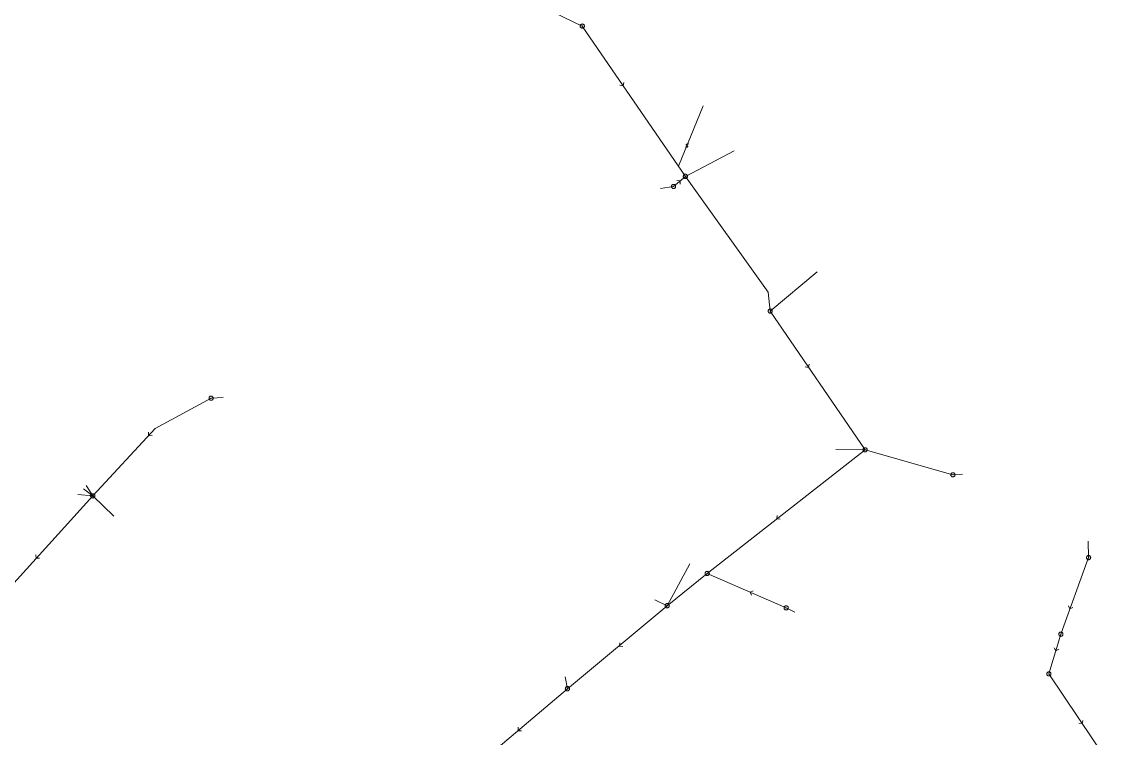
# Model space of a CAD drawing. Header units: metres. Extents: x 25504150 to 25508618, y 6694193 to 6702753.
# Drawn here: x 25504678.5 to 25504918.1, y 6699824.6 to 6699982.6 of the extents above; entities that cross this region are included whole.
import ezdxf

# ---------------------------------------------------------------- set-up
doc = ezdxf.new("R2010")
doc.units = ezdxf.units.M
for name, pattern in [('Sewer_node', [0]), ('Viemariputket', [0]), ('Viemarivarusteet', [0])]:
    doc.linetypes.add(name, pattern=pattern)
for name, color, linetype, lineweight in [('Sewer_node', 7, 'Sewer_node', 0), ('Viemariputket', 7, 'Viemariputket', 0), ('Viemarivarusteet', 7, 'Viemarivarusteet', 0)]:
    doc.layers.add(name, color=color, linetype=linetype, lineweight=lineweight)

msp = doc.modelspace()

# ---------------------------------------------------------------- linework, layer by layer
at = {"layer": 'Sewer_node', "color": 46, "linetype": 'Continuous', "true_color": 0x7f5f00, "flags": 128}
for points in [[(25504802.48, 6699981.69), (25504802.47, 6699981.76), (25504802.46, 6699981.83), (25504802.43, 6699981.9), (25504802.39, 6699981.96), (25504802.35, 6699982.02), (25504802.29, 6699982.06), (25504802.23, 6699982.1), (25504802.16, 6699982.13), (25504802.09, 6699982.14), (25504802.02, 6699982.15), (25504801.95, 6699982.14), (25504801.88, 6699982.13), (25504801.81, 6699982.1), (25504801.75, 6699982.06), (25504801.69, 6699982.02), (25504801.65, 6699981.96), (25504801.61, 6699981.9), (25504801.58, 6699981.83), (25504801.57, 6699981.76), (25504801.56, 6699981.69), (25504801.57, 6699981.62), (25504801.58, 6699981.55), (25504801.61, 6699981.48), (25504801.65, 6699981.42), (25504801.69, 6699981.36), (25504801.75, 6699981.32), (25504801.81, 6699981.28), (25504801.88, 6699981.25), (25504801.95, 6699981.24), (25504802.02, 6699981.23), (25504802.09, 6699981.24), (25504802.16, 6699981.25), (25504802.23, 6699981.28), (25504802.29, 6699981.32), (25504802.35, 6699981.36), (25504802.39, 6699981.42), (25504802.43, 6699981.48), (25504802.46, 6699981.55), (25504802.47, 6699981.62)], [(25504825.2, 6699948.54), (25504825.19, 6699948.61), (25504825.18, 6699948.69), (25504825.15, 6699948.75), (25504825.11, 6699948.82), (25504825.06, 6699948.87), (25504825.01, 6699948.92), (25504824.94, 6699948.96), (25504824.88, 6699948.99), (25504824.8, 6699949), (25504824.73, 6699949.01), (25504824.66, 6699949), (25504824.58, 6699948.99), (25504824.52, 6699948.96), (25504824.45, 6699948.92), (25504824.4, 6699948.87), (25504824.35, 6699948.82), (25504824.31, 6699948.75), (25504824.28, 6699948.69), (25504824.27, 6699948.61), (25504824.26, 6699948.54), (25504824.27, 6699948.47), (25504824.28, 6699948.39), (25504824.31, 6699948.33), (25504824.35, 6699948.26), (25504824.4, 6699948.21), (25504824.45, 6699948.16), (25504824.52, 6699948.12), (25504824.58, 6699948.09), (25504824.66, 6699948.08), (25504824.73, 6699948.07), (25504824.8, 6699948.08), (25504824.88, 6699948.09), (25504824.94, 6699948.12), (25504825.01, 6699948.16), (25504825.06, 6699948.21), (25504825.11, 6699948.26), (25504825.15, 6699948.33), (25504825.18, 6699948.39), (25504825.19, 6699948.47)], [(25504830.01, 6699860.96), (25504830, 6699861.03), (25504829.99, 6699861.1), (25504829.96, 6699861.17), (25504829.92, 6699861.23), (25504829.88, 6699861.29), (25504829.82, 6699861.33), (25504829.76, 6699861.37), (25504829.69, 6699861.4), (25504829.62, 6699861.41), (25504829.55, 6699861.42), (25504829.48, 6699861.41), (25504829.41, 6699861.4), (25504829.34, 6699861.37), (25504829.28, 6699861.33), (25504829.22, 6699861.29), (25504829.18, 6699861.23), (25504829.14, 6699861.17), (25504829.11, 6699861.1), (25504829.1, 6699861.03), (25504829.09, 6699860.96), (25504829.1, 6699860.89), (25504829.11, 6699860.82), (25504829.14, 6699860.75), (25504829.18, 6699860.69), (25504829.22, 6699860.63), (25504829.28, 6699860.59), (25504829.34, 6699860.55), (25504829.41, 6699860.52), (25504829.48, 6699860.51), (25504829.55, 6699860.5), (25504829.62, 6699860.51), (25504829.69, 6699860.52), (25504829.76, 6699860.55), (25504829.82, 6699860.59), (25504829.88, 6699860.63), (25504829.92, 6699860.69), (25504829.96, 6699860.75), (25504829.99, 6699860.82), (25504830, 6699860.89)]]:
    msp.add_lwpolyline(points, close=True, dxfattribs=at)
for points in [[(25504810.3, 6699968.64), (25504811.04, 6699968.52), (25504811.17, 6699969.25)], [(25504825.31, 6699955.83), (25504825.33, 6699955.82), (25504825.34, 6699955.81), (25504825.35, 6699955.81), (25504825.36, 6699955.8), (25504825.36, 6699955.79), (25504825.37, 6699955.78), (25504825.37, 6699955.77), (25504825.38, 6699955.76), (25504825.38, 6699955.75), (25504825.38, 6699955.74), (25504825.38, 6699955.73), (25504825.38, 6699955.72), (25504825.38, 6699955.71), (25504825.38, 6699955.7), (25504825.38, 6699955.69), (25504825.37, 6699955.69), (25504825.37, 6699955.68), (25504825.36, 6699955.67), (25504825.35, 6699955.66), (25504825.35, 6699955.66), (25504825.34, 6699955.65), (25504825.33, 6699955.65), (25504825.32, 6699955.64), (25504825.31, 6699955.64), (25504825.3, 6699955.63), (25504825.29, 6699955.63), (25504825.28, 6699955.63), (25504825.27, 6699955.63), (25504825.26, 6699955.63), (25504825.24, 6699955.63), (25504825.22, 6699955.64)], [(25504824.93, 6699955.02), (25504824.91, 6699955.03), (25504824.89, 6699955.02), (25504824.88, 6699955.02), (25504824.87, 6699955.02), (25504824.86, 6699955.02), (25504824.86, 6699955.02), (25504824.85, 6699955.01), (25504824.84, 6699955.01), (25504824.83, 6699955), (25504824.82, 6699954.99), (25504824.82, 6699954.99), (25504824.81, 6699954.98), (25504824.81, 6699954.97), (25504824.81, 6699954.96), (25504824.81, 6699954.96), (25504824.8, 6699954.95), (25504824.8, 6699954.94), (25504824.81, 6699954.93), (25504824.81, 6699954.92), (25504824.81, 6699954.91), (25504824.81, 6699954.9), (25504824.82, 6699954.89), (25504824.83, 6699954.88), (25504824.83, 6699954.88), (25504824.84, 6699954.87), (25504824.85, 6699954.86), (25504824.86, 6699954.85), (25504824.87, 6699954.85), (25504824.89, 6699954.83)], [(25504825.21, 6699955.64), (25504825.19, 6699955.65), (25504825.18, 6699955.66), (25504825.16, 6699955.66), (25504825.14, 6699955.66), (25504825.12, 6699955.66), (25504825.1, 6699955.66), (25504825.08, 6699955.66), (25504825.07, 6699955.66), (25504825.05, 6699955.66), (25504825.03, 6699955.65), (25504825.02, 6699955.65), (25504825, 6699955.64), (25504824.99, 6699955.63), (25504824.98, 6699955.62), (25504824.97, 6699955.61), (25504824.96, 6699955.6), (25504824.95, 6699955.58), (25504824.94, 6699955.57), (25504824.94, 6699955.55), (25504824.93, 6699955.54), (25504824.93, 6699955.52), (25504824.93, 6699955.51), (25504824.93, 6699955.49), (25504824.94, 6699955.48), (25504824.94, 6699955.46), (25504824.95, 6699955.45), (25504824.95, 6699955.43), (25504824.96, 6699955.42), (25504824.97, 6699955.4), (25504824.98, 6699955.39), (25504825, 6699955.37), (25504825.01, 6699955.36), (25504825.03, 6699955.35), (25504825.04, 6699955.34), (25504825.07, 6699955.33)], [(25504825.08, 6699955.32), (25504825.11, 6699955.31), (25504825.13, 6699955.3), (25504825.14, 6699955.29), (25504825.16, 6699955.28), (25504825.17, 6699955.27), (25504825.19, 6699955.26), (25504825.2, 6699955.24), (25504825.21, 6699955.23), (25504825.22, 6699955.21), (25504825.23, 6699955.2), (25504825.23, 6699955.19), (25504825.24, 6699955.17), (25504825.24, 6699955.16), (25504825.24, 6699955.14), (25504825.24, 6699955.13), (25504825.24, 6699955.11), (25504825.24, 6699955.1), (25504825.23, 6699955.08), (25504825.22, 6699955.07), (25504825.22, 6699955.06), (25504825.21, 6699955.05), (25504825.19, 6699955.04), (25504825.18, 6699955.03), (25504825.17, 6699955.02), (25504825.15, 6699955.01), (25504825.14, 6699955.01), (25504825.12, 6699955), (25504825.1, 6699955), (25504825.09, 6699955), (25504825.07, 6699955), (25504825.05, 6699955), (25504825.03, 6699955), (25504825.01, 6699955), (25504824.99, 6699955.01), (25504824.97, 6699955.01)], [(25504823.56, 6699946.82), (25504823.6, 6699947.57), (25504822.86, 6699947.61)], [(25504851.11, 6699906.51), (25504851.85, 6699906.39), (25504851.98, 6699907.12)], [(25504706.4, 6699892.08), (25504706.45, 6699891.33), (25504707.19, 6699891.37)], [(25504844.99, 6699873.75), (25504844.92, 6699873), (25504845.65, 6699872.93)], [(25504681.61, 6699865.03), (25504681.67, 6699864.29), (25504682.41, 6699864.33)], [(25504839.68, 6699857.12), (25504838.99, 6699856.83), (25504839.27, 6699856.15)], [(25504909.15, 6699853.78), (25504909.49, 6699853.11), (25504910.15, 6699853.44)], [(25504810.28, 6699845.63), (25504810.22, 6699844.88), (25504810.96, 6699844.81)], [(25504906, 6699844.55), (25504906.37, 6699843.89), (25504907.02, 6699844.26)], [(25504787.9, 6699827.02), (25504787.86, 6699826.27), (25504788.6, 6699826.22)], [(25504911.45, 6699827.95), (25504912.19, 6699827.82), (25504912.33, 6699828.55)]]:
    msp.add_lwpolyline(points, dxfattribs=at)
for points, elevation in [([(25504822.59, 6699946.31), (25504822.58, 6699946.38), (25504822.57, 6699946.45), (25504822.54, 6699946.52), (25504822.5, 6699946.58), (25504822.46, 6699946.64), (25504822.4, 6699946.68), (25504822.34, 6699946.72), (25504822.27, 6699946.75), (25504822.2, 6699946.76), (25504822.13, 6699946.77), (25504822.06, 6699946.76), (25504821.99, 6699946.75), (25504821.92, 6699946.72), (25504821.86, 6699946.68), (25504821.8, 6699946.64), (25504821.76, 6699946.58), (25504821.72, 6699946.52), (25504821.69, 6699946.45), (25504821.68, 6699946.38), (25504821.67, 6699946.31), (25504821.68, 6699946.24), (25504821.69, 6699946.17), (25504821.72, 6699946.1), (25504821.76, 6699946.04), (25504821.8, 6699945.98), (25504821.86, 6699945.94), (25504821.92, 6699945.9), (25504821.99, 6699945.87), (25504822.06, 6699945.86), (25504822.13, 6699945.85), (25504822.2, 6699945.86), (25504822.27, 6699945.87), (25504822.34, 6699945.9), (25504822.4, 6699945.94), (25504822.46, 6699945.98), (25504822.5, 6699946.04), (25504822.54, 6699946.1), (25504822.57, 6699946.17), (25504822.58, 6699946.24)], 47.76), ([(25504843.89, 6699918.83), (25504843.88, 6699918.9), (25504843.87, 6699918.97), (25504843.84, 6699919.04), (25504843.8, 6699919.1), (25504843.76, 6699919.16), (25504843.7, 6699919.2), (25504843.64, 6699919.24), (25504843.57, 6699919.27), (25504843.5, 6699919.28), (25504843.43, 6699919.29), (25504843.36, 6699919.28), (25504843.29, 6699919.27), (25504843.22, 6699919.24), (25504843.16, 6699919.2), (25504843.1, 6699919.16), (25504843.06, 6699919.1), (25504843.02, 6699919.04), (25504842.99, 6699918.97), (25504842.98, 6699918.9), (25504842.97, 6699918.83), (25504842.98, 6699918.76), (25504842.99, 6699918.69), (25504843.02, 6699918.62), (25504843.06, 6699918.56), (25504843.1, 6699918.5), (25504843.16, 6699918.46), (25504843.22, 6699918.42), (25504843.29, 6699918.39), (25504843.36, 6699918.38), (25504843.43, 6699918.37), (25504843.5, 6699918.38), (25504843.57, 6699918.39), (25504843.64, 6699918.42), (25504843.7, 6699918.46), (25504843.76, 6699918.5), (25504843.8, 6699918.56), (25504843.84, 6699918.62), (25504843.87, 6699918.69), (25504843.88, 6699918.76)], 47.36), ([(25504720.67, 6699899.61), (25504720.66, 6699899.68), (25504720.65, 6699899.75), (25504720.62, 6699899.82), (25504720.58, 6699899.88), (25504720.54, 6699899.94), (25504720.48, 6699899.98), (25504720.42, 6699900.02), (25504720.35, 6699900.05), (25504720.28, 6699900.06), (25504720.21, 6699900.07), (25504720.14, 6699900.06), (25504720.07, 6699900.05), (25504720, 6699900.02), (25504719.94, 6699899.98), (25504719.88, 6699899.94), (25504719.84, 6699899.88), (25504719.8, 6699899.82), (25504719.77, 6699899.75), (25504719.76, 6699899.68), (25504719.75, 6699899.61), (25504719.76, 6699899.54), (25504719.77, 6699899.47), (25504719.8, 6699899.4), (25504719.84, 6699899.34), (25504719.88, 6699899.28), (25504719.94, 6699899.24), (25504720, 6699899.2), (25504720.07, 6699899.17), (25504720.14, 6699899.16), (25504720.21, 6699899.15), (25504720.28, 6699899.16), (25504720.35, 6699899.17), (25504720.42, 6699899.2), (25504720.48, 6699899.24), (25504720.54, 6699899.28), (25504720.58, 6699899.34), (25504720.62, 6699899.4), (25504720.65, 6699899.47), (25504720.66, 6699899.54)], 52.3), ([(25504864.79, 6699888.22), (25504864.78, 6699888.29), (25504864.77, 6699888.36), (25504864.74, 6699888.43), (25504864.7, 6699888.49), (25504864.66, 6699888.55), (25504864.6, 6699888.59), (25504864.54, 6699888.63), (25504864.47, 6699888.66), (25504864.4, 6699888.67), (25504864.33, 6699888.68), (25504864.26, 6699888.67), (25504864.19, 6699888.66), (25504864.12, 6699888.63), (25504864.06, 6699888.59), (25504864, 6699888.55), (25504863.96, 6699888.49), (25504863.92, 6699888.43), (25504863.89, 6699888.36), (25504863.88, 6699888.29), (25504863.87, 6699888.22), (25504863.88, 6699888.15), (25504863.89, 6699888.08), (25504863.92, 6699888.01), (25504863.96, 6699887.95), (25504864, 6699887.89), (25504864.06, 6699887.85), (25504864.12, 6699887.81), (25504864.19, 6699887.78), (25504864.26, 6699887.77), (25504864.33, 6699887.76), (25504864.4, 6699887.77), (25504864.47, 6699887.78), (25504864.54, 6699887.81), (25504864.6, 6699887.85), (25504864.66, 6699887.89), (25504864.7, 6699887.95), (25504864.74, 6699888.01), (25504864.77, 6699888.08), (25504864.78, 6699888.15)], 47.98), ([(25504884.15, 6699882.71), (25504884.14, 6699882.78), (25504884.13, 6699882.85), (25504884.1, 6699882.92), (25504884.06, 6699882.98), (25504884.02, 6699883.04), (25504883.96, 6699883.08), (25504883.9, 6699883.12), (25504883.83, 6699883.15), (25504883.76, 6699883.16), (25504883.69, 6699883.17), (25504883.62, 6699883.16), (25504883.55, 6699883.15), (25504883.48, 6699883.12), (25504883.42, 6699883.08), (25504883.36, 6699883.04), (25504883.32, 6699882.98), (25504883.28, 6699882.92), (25504883.25, 6699882.85), (25504883.24, 6699882.78), (25504883.23, 6699882.71), (25504883.24, 6699882.64), (25504883.25, 6699882.57), (25504883.28, 6699882.5), (25504883.32, 6699882.44), (25504883.36, 6699882.38), (25504883.42, 6699882.34), (25504883.48, 6699882.3), (25504883.55, 6699882.27), (25504883.62, 6699882.26), (25504883.69, 6699882.25), (25504883.76, 6699882.26), (25504883.83, 6699882.27), (25504883.9, 6699882.3), (25504883.96, 6699882.34), (25504884.02, 6699882.38), (25504884.06, 6699882.44), (25504884.1, 6699882.5), (25504884.13, 6699882.57), (25504884.14, 6699882.64)], 47.91), ([(25504694.58, 6699878.05), (25504694.57, 6699878.12), (25504694.56, 6699878.19), (25504694.53, 6699878.26), (25504694.49, 6699878.32), (25504694.45, 6699878.38), (25504694.39, 6699878.42), (25504694.33, 6699878.46), (25504694.26, 6699878.49), (25504694.19, 6699878.5), (25504694.12, 6699878.51), (25504694.05, 6699878.5), (25504693.98, 6699878.49), (25504693.91, 6699878.46), (25504693.85, 6699878.42), (25504693.79, 6699878.38), (25504693.75, 6699878.32), (25504693.71, 6699878.26), (25504693.68, 6699878.19), (25504693.67, 6699878.12), (25504693.66, 6699878.05), (25504693.67, 6699877.98), (25504693.68, 6699877.91), (25504693.71, 6699877.84), (25504693.75, 6699877.78), (25504693.79, 6699877.72), (25504693.85, 6699877.68), (25504693.91, 6699877.64), (25504693.98, 6699877.61), (25504694.05, 6699877.6), (25504694.12, 6699877.59), (25504694.19, 6699877.6), (25504694.26, 6699877.61), (25504694.33, 6699877.64), (25504694.39, 6699877.68), (25504694.45, 6699877.72), (25504694.49, 6699877.78), (25504694.53, 6699877.84), (25504694.56, 6699877.91), (25504694.57, 6699877.98)], 50.95), ([(25504914.05, 6699864.44), (25504914.04, 6699864.51), (25504914.03, 6699864.58), (25504914, 6699864.65), (25504913.96, 6699864.71), (25504913.92, 6699864.77), (25504913.86, 6699864.81), (25504913.8, 6699864.85), (25504913.73, 6699864.88), (25504913.66, 6699864.89), (25504913.59, 6699864.9), (25504913.52, 6699864.89), (25504913.45, 6699864.88), (25504913.38, 6699864.85), (25504913.32, 6699864.81), (25504913.26, 6699864.77), (25504913.22, 6699864.71), (25504913.18, 6699864.65), (25504913.15, 6699864.58), (25504913.14, 6699864.51), (25504913.13, 6699864.44), (25504913.14, 6699864.37), (25504913.15, 6699864.3), (25504913.18, 6699864.23), (25504913.22, 6699864.17), (25504913.26, 6699864.11), (25504913.32, 6699864.07), (25504913.38, 6699864.03), (25504913.45, 6699864), (25504913.52, 6699863.99), (25504913.59, 6699863.98), (25504913.66, 6699863.99), (25504913.73, 6699864), (25504913.8, 6699864.03), (25504913.86, 6699864.07), (25504913.92, 6699864.11), (25504913.96, 6699864.17), (25504914, 6699864.23), (25504914.03, 6699864.3), (25504914.04, 6699864.37)], 47.6), ([(25504821.18, 6699853.84), (25504821.17, 6699853.91), (25504821.16, 6699853.98), (25504821.13, 6699854.05), (25504821.09, 6699854.11), (25504821.05, 6699854.17), (25504820.99, 6699854.21), (25504820.93, 6699854.25), (25504820.86, 6699854.28), (25504820.79, 6699854.29), (25504820.72, 6699854.3), (25504820.65, 6699854.29), (25504820.58, 6699854.28), (25504820.51, 6699854.25), (25504820.45, 6699854.21), (25504820.39, 6699854.17), (25504820.35, 6699854.11), (25504820.31, 6699854.05), (25504820.28, 6699853.98), (25504820.27, 6699853.91), (25504820.26, 6699853.84), (25504820.27, 6699853.77), (25504820.28, 6699853.7), (25504820.31, 6699853.63), (25504820.35, 6699853.57), (25504820.39, 6699853.51), (25504820.45, 6699853.47), (25504820.51, 6699853.43), (25504820.58, 6699853.4), (25504820.65, 6699853.39), (25504820.72, 6699853.38), (25504820.79, 6699853.39), (25504820.86, 6699853.4), (25504820.93, 6699853.43), (25504820.99, 6699853.47), (25504821.05, 6699853.51), (25504821.09, 6699853.57), (25504821.13, 6699853.63), (25504821.16, 6699853.7), (25504821.17, 6699853.77)], 48.05), ([(25504847.4, 6699853.36), (25504847.39, 6699853.43), (25504847.38, 6699853.5), (25504847.35, 6699853.57), (25504847.31, 6699853.63), (25504847.27, 6699853.69), (25504847.21, 6699853.73), (25504847.15, 6699853.77), (25504847.08, 6699853.8), (25504847.01, 6699853.81), (25504846.94, 6699853.82), (25504846.87, 6699853.81), (25504846.8, 6699853.8), (25504846.73, 6699853.77), (25504846.67, 6699853.73), (25504846.61, 6699853.69), (25504846.57, 6699853.63), (25504846.53, 6699853.57), (25504846.5, 6699853.5), (25504846.49, 6699853.43), (25504846.48, 6699853.36), (25504846.49, 6699853.29), (25504846.5, 6699853.22), (25504846.53, 6699853.15), (25504846.57, 6699853.09), (25504846.61, 6699853.03), (25504846.67, 6699852.99), (25504846.73, 6699852.95), (25504846.8, 6699852.92), (25504846.87, 6699852.91), (25504846.94, 6699852.9), (25504847.01, 6699852.91), (25504847.08, 6699852.92), (25504847.15, 6699852.95), (25504847.21, 6699852.99), (25504847.27, 6699853.03), (25504847.31, 6699853.09), (25504847.35, 6699853.15), (25504847.38, 6699853.22), (25504847.39, 6699853.29)], 48.6), ([(25504907.94, 6699847.56), (25504907.93, 6699847.63), (25504907.92, 6699847.7), (25504907.89, 6699847.77), (25504907.85, 6699847.83), (25504907.81, 6699847.89), (25504907.75, 6699847.93), (25504907.69, 6699847.97), (25504907.62, 6699848), (25504907.55, 6699848.01), (25504907.48, 6699848.02), (25504907.41, 6699848.01), (25504907.34, 6699848), (25504907.27, 6699847.97), (25504907.21, 6699847.93), (25504907.15, 6699847.89), (25504907.11, 6699847.83), (25504907.07, 6699847.77), (25504907.04, 6699847.7), (25504907.03, 6699847.63), (25504907.02, 6699847.56), (25504907.03, 6699847.49), (25504907.04, 6699847.42), (25504907.07, 6699847.35), (25504907.11, 6699847.29), (25504907.15, 6699847.23), (25504907.21, 6699847.19), (25504907.27, 6699847.15), (25504907.34, 6699847.12), (25504907.41, 6699847.11), (25504907.48, 6699847.1), (25504907.55, 6699847.11), (25504907.62, 6699847.12), (25504907.69, 6699847.15), (25504907.75, 6699847.19), (25504907.81, 6699847.23), (25504907.85, 6699847.29), (25504907.89, 6699847.35), (25504907.92, 6699847.42), (25504907.93, 6699847.49)], 47.54), ([(25504905.3, 6699838.8), (25504905.29, 6699838.87), (25504905.28, 6699838.94), (25504905.25, 6699839.01), (25504905.21, 6699839.07), (25504905.17, 6699839.13), (25504905.11, 6699839.17), (25504905.05, 6699839.21), (25504904.98, 6699839.24), (25504904.91, 6699839.25), (25504904.84, 6699839.26), (25504904.77, 6699839.25), (25504904.7, 6699839.24), (25504904.63, 6699839.21), (25504904.57, 6699839.17), (25504904.51, 6699839.13), (25504904.47, 6699839.07), (25504904.43, 6699839.01), (25504904.4, 6699838.94), (25504904.39, 6699838.87), (25504904.38, 6699838.8), (25504904.39, 6699838.73), (25504904.4, 6699838.66), (25504904.43, 6699838.59), (25504904.47, 6699838.53), (25504904.51, 6699838.47), (25504904.57, 6699838.43), (25504904.63, 6699838.39), (25504904.7, 6699838.36), (25504904.77, 6699838.35), (25504904.84, 6699838.34), (25504904.91, 6699838.35), (25504904.98, 6699838.36), (25504905.05, 6699838.39), (25504905.11, 6699838.43), (25504905.17, 6699838.47), (25504905.21, 6699838.53), (25504905.25, 6699838.59), (25504905.28, 6699838.66), (25504905.29, 6699838.73)], 47.63), ([(25504799.21, 6699835.53), (25504799.2, 6699835.6), (25504799.19, 6699835.68), (25504799.16, 6699835.74), (25504799.12, 6699835.81), (25504799.07, 6699835.86), (25504799.02, 6699835.91), (25504798.95, 6699835.95), (25504798.89, 6699835.98), (25504798.81, 6699835.99), (25504798.74, 6699836), (25504798.67, 6699835.99), (25504798.59, 6699835.98), (25504798.53, 6699835.95), (25504798.46, 6699835.91), (25504798.41, 6699835.86), (25504798.36, 6699835.81), (25504798.32, 6699835.74), (25504798.29, 6699835.68), (25504798.28, 6699835.6), (25504798.27, 6699835.53), (25504798.28, 6699835.46), (25504798.29, 6699835.38), (25504798.32, 6699835.32), (25504798.36, 6699835.25), (25504798.41, 6699835.2), (25504798.46, 6699835.15), (25504798.53, 6699835.11), (25504798.59, 6699835.08), (25504798.67, 6699835.07), (25504798.74, 6699835.06), (25504798.81, 6699835.07), (25504798.89, 6699835.08), (25504798.95, 6699835.11), (25504799.02, 6699835.15), (25504799.07, 6699835.2), (25504799.12, 6699835.25), (25504799.16, 6699835.32), (25504799.19, 6699835.38), (25504799.2, 6699835.46)], 47.7)]:
    msp.add_lwpolyline(points, close=True, dxfattribs=dict(at, elevation=elevation))
at = {"layer": 'Viemariputket', "color": 1, "linetype": 'Continuous', "lineweight": 15}
for p, q in [((25504802.02, 6699981.69), (25504795.72, 6699984.65)), ((25504824.73, 6699948.54), (25504802.02, 6699981.69)), ((25504823.22, 6699950.75), (25504828.68, 6699964.11)), ((25504824.73, 6699948.54), (25504835.5, 6699954.16)), ((25504822.13, 6699946.31), (25504819.28, 6699945.87)), ((25504824.73, 6699948.54), (25504822.13, 6699946.31)), ((25504843.43, 6699918.83, 46.07), (25504853.74, 6699927.45)), ((25504864.33, 6699888.22), (25504843.43, 6699918.83)), ((25504720.21, 6699899.61), (25504722.89, 6699899.73)), ((25504829.55, 6699860.96), (25504864.33, 6699888.22)), ((25504864.33, 6699888.22, 45.98), (25504857.88, 6699888.32, 0.32)), ((25504864.33, 6699888.22), (25504883.69, 6699882.71)), ((25504883.69, 6699882.71, 46.26), (25504885.81, 6699882.87, 0.32)), ((25504694.12, 6699878.05, 49.76), (25504692.06, 6699879.65)), ((25504694.12, 6699878.05, 49.81), (25504692.69, 6699880.33)), ((25504667.98, 6699849.16), (25504694.12, 6699878.05)), ((25504694.12, 6699878.05), (25504690.85, 6699878.35)), ((25504694.12, 6699878.05), (25504698.75, 6699873.6)), ((25504913.59, 6699864.44), (25504913.52, 6699868.08)), ((25504820.72, 6699853.84, 46.15), (25504825.72, 6699863.09)), ((25504907.48, 6699847.56), (25504913.59, 6699864.44)), ((25504820.72, 6699853.84, 45.68), (25504829.55, 6699860.96, 45.67)), ((25504829.55, 6699860.96), (25504846.94, 6699853.36)), ((25504820.72, 6699853.84, 45.75), (25504817.99, 6699855.15)), ((25504798.74, 6699835.53, 45.46), (25504820.72, 6699853.84, 45.7)), ((25504846.94, 6699853.36), (25504848.82, 6699852.41)), ((25504907.48, 6699847.56), (25504904.84, 6699838.8)), ((25504918.14, 6699818.95), (25504904.84, 6699838.8)), ((25504798.74, 6699835.53), (25504798.22, 6699838.15)), ((25504780.62, 6699820.11), (25504798.74, 6699835.53))]:
    msp.add_line(p, q, dxfattribs=at)
at = {"layer": 'Viemariputket', "color": 1, "linetype": 'Continuous', "lineweight": 15, "flags": 128}
for points in [[(25504843.43, 6699918.83), (25504842.96, 6699923.01), (25504824.73, 6699948.54)], [(25504694.12, 6699878.05), (25504707.9, 6699892.89), (25504720.21, 6699899.61)]]:
    msp.add_lwpolyline(points, dxfattribs=at)
at = {"layer": 'Viemarivarusteet', "color": 1}
for p in [(25504802.02, 6699981.69), (25504822.13, 6699946.31, 47.76), (25504824.73, 6699948.54), (25504843.43, 6699918.83, 47.36), (25504720.21, 6699899.61, 52.3), (25504864.33, 6699888.22, 47.98), (25504883.69, 6699882.71, 47.91), (25504694.12, 6699878.05, 50.95), (25504913.59, 6699864.44, 47.6), (25504829.55, 6699860.96), (25504820.72, 6699853.84, 48.05), (25504846.94, 6699853.36, 48.6), (25504907.48, 6699847.56, 47.54), (25504904.84, 6699838.8, 47.63), (25504798.74, 6699835.53, 47.7)]:
    msp.add_point(p, dxfattribs=at)

doc.saveas('drawing.dxf')
